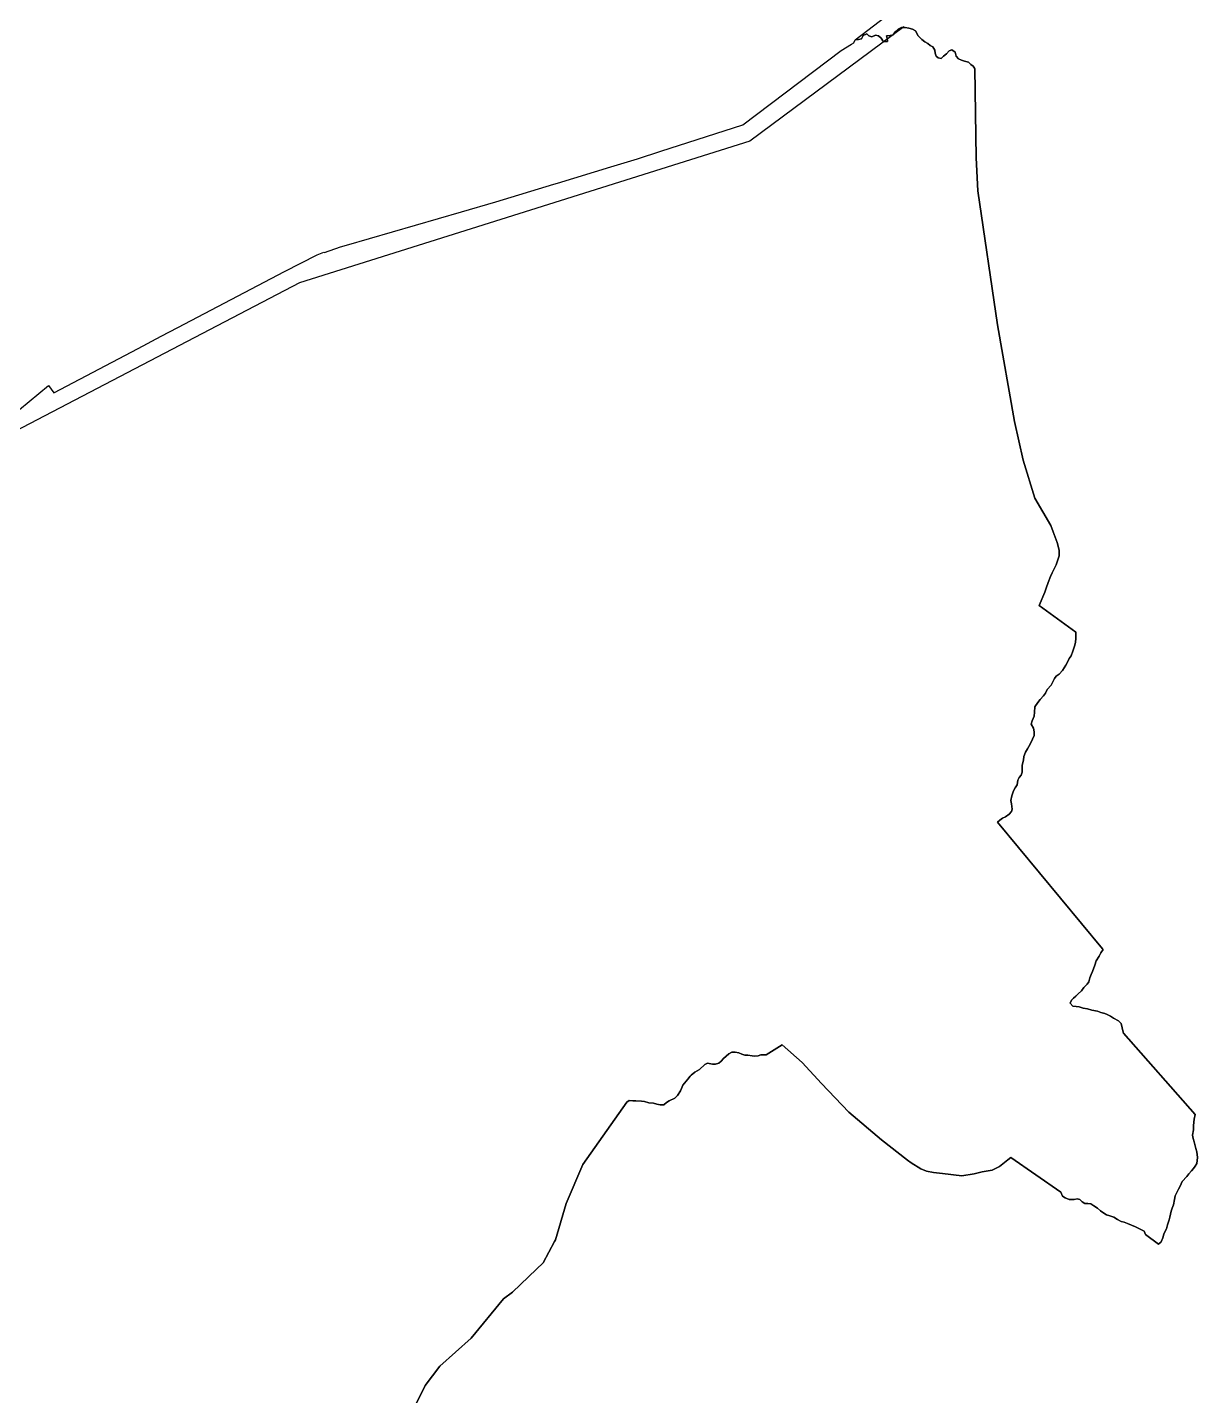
# Model space of a CAD drawing. Header units: inches. Extents: x 33.9 to 41.9, y -4.8 to 5.4.
# Drawn here: x 34.7835 to 34.8906, y -0.6251 to -0.5 of the extents above; entities that cross this region are included whole.
import ezdxf

# ---------------------------------------------------------------- set-up
doc = ezdxf.new("R2010")
doc.units = ezdxf.units.IN
doc.header["$MEASUREMENT"] = 0
doc.layers.add('Counties', color=7, linetype='Continuous')

msp = doc.modelspace()

# ---------------------------------------------------------------- linework, layer by layer
at = {"layer": 'Counties'}
for points in [[(34.81858, -0.62697), (34.81995, -0.6242), (34.82129, -0.62241), (34.82415, -0.61986), (34.82713, -0.61628), (34.82795, -0.61567), (34.83014, -0.61355), (34.83075, -0.61296), (34.83179, -0.61102), (34.83187, -0.61087), (34.83284, -0.60756), (34.83437, -0.60398), (34.8384, -0.59828), (34.8386, -0.59813), (34.83894, -0.59814), (34.83921, -0.59814), (34.83975, -0.59818), (34.84003, -0.59822), (34.84042, -0.59833), (34.84084, -0.59838), (34.84115, -0.59846), (34.84146, -0.59851), (34.8418, -0.59853), (34.84204, -0.59832), (34.84227, -0.59815), (34.8428, -0.59791), (34.84303, -0.59767), (34.8433, -0.59725), (34.84341, -0.59702), (34.84354, -0.59673), (34.84369, -0.59653), (34.84399, -0.59617), (34.8442, -0.59591), (34.8443, -0.5958), (34.84462, -0.59554), (34.84505, -0.5953), (34.84555, -0.59484), (34.84579, -0.59471), (34.84624, -0.5948), (34.84652, -0.5948), (34.84682, -0.59471), (34.84704, -0.59453), (34.84726, -0.59428), (34.84748, -0.59407), (34.84773, -0.59384), (34.84801, -0.5937), (34.84831, -0.5937), (34.84864, -0.59376), (34.84892, -0.59389), (34.8492, -0.59399), (34.84946, -0.59399), (34.84986, -0.59405), (34.85012, -0.59407), (34.85042, -0.59404), (34.85067, -0.59395), (34.85116, -0.59396), (34.85262, -0.59304), (34.85444, -0.59466), (34.85622, -0.59658), (34.85871, -0.5992), (34.86171, -0.60172), (34.86407, -0.60357), (34.86442, -0.60383), (34.86531, -0.60437), (34.86581, -0.60459), (34.86646, -0.60472), (34.86729, -0.60479), (34.86906, -0.605), (34.87017, -0.60484), (34.87092, -0.60465), (34.87182, -0.6045), (34.87249, -0.60417), (34.87326, -0.60356), (34.87355, -0.60334), (34.87812, -0.60652), (34.87827, -0.60687), (34.87852, -0.60703), (34.87889, -0.60718), (34.87932, -0.60717), (34.8796, -0.60713), (34.87986, -0.60718), (34.88008, -0.60739), (34.88032, -0.60755), (34.88058, -0.60755), (34.88086, -0.60759), (34.88112, -0.60777), (34.88147, -0.60798), (34.88175, -0.60821), (34.88196, -0.60836), (34.88228, -0.60857), (34.88259, -0.60867), (34.88296, -0.6088), (34.88331, -0.609), (34.88365, -0.60918), (34.8839, -0.60926), (34.88422, -0.60936), (34.88458, -0.60953), (34.88494, -0.60969), (34.88542, -0.60993), (34.88574, -0.61008), (34.88587, -0.61039), (34.88705, -0.61128), (34.88729, -0.61104), (34.88744, -0.61069), (34.88754, -0.61034), (34.88765, -0.61009), (34.88778, -0.60985), (34.88788, -0.6095), (34.88802, -0.60905), (34.88808, -0.60881), (34.88822, -0.60826), (34.88831, -0.60798), (34.88842, -0.60767), (34.88852, -0.60718), (34.88859, -0.60685), (34.88887, -0.60624), (34.88903, -0.60595), (34.88923, -0.60553), (34.88964, -0.60509), (34.88982, -0.60484), (34.89006, -0.60456), (34.89025, -0.60434), (34.89042, -0.60412), (34.89056, -0.60388), (34.89063, -0.60334), (34.89055, -0.60282), (34.89047, -0.6025), (34.89031, -0.60191), (34.89021, -0.60161), (34.89017, -0.60129), (34.89024, -0.6008), (34.89025, -0.60042), (34.89032, -0.59984), (34.89041, -0.59939), (34.88384, -0.59197), (34.8838, -0.59175), (34.88373, -0.59149), (34.88365, -0.59108), (34.8834, -0.59083), (34.88293, -0.59058), (34.88265, -0.59041), (34.88236, -0.59026), (34.88213, -0.59017), (34.88177, -0.59006), (34.88146, -0.58996), (34.88095, -0.58987), (34.88055, -0.58974), (34.88015, -0.58967), (34.8798, -0.58956), (34.87953, -0.58954), (34.8792, -0.58949), (34.87897, -0.58923), (34.8791, -0.58896), (34.87926, -0.58877), (34.87948, -0.58857), (34.87969, -0.58838), (34.87999, -0.58808), (34.88023, -0.58778), (34.88051, -0.58748), (34.88069, -0.58727), (34.88077, -0.58689), (34.8809, -0.5866), (34.88102, -0.58633), (34.88124, -0.58574), (34.88136, -0.58536), (34.88161, -0.58492), (34.88176, -0.58462), (34.88198, -0.5843), (34.88194, -0.58425), (34.87231, -0.57267), (34.87252, -0.57249), (34.87277, -0.57229), (34.87305, -0.57217), (34.87339, -0.57192), (34.87361, -0.5717), (34.87367, -0.57146), (34.87361, -0.571), (34.87354, -0.57067), (34.87362, -0.57024), (34.87377, -0.56979), (34.87395, -0.56951), (34.87412, -0.56925), (34.87419, -0.56883), (34.87429, -0.56859), (34.87447, -0.56836), (34.87458, -0.5681), (34.87458, -0.56775), (34.87458, -0.56745), (34.8747, -0.56698), (34.87473, -0.56666), (34.87489, -0.56626), (34.87507, -0.56595), (34.8753, -0.56553), (34.87551, -0.56506), (34.87567, -0.56473), (34.87567, -0.56439), (34.87562, -0.56406), (34.8754, -0.56371), (34.8755, -0.56339), (34.87568, -0.56296), (34.8757, -0.5626), (34.87575, -0.5621), (34.876, -0.56172), (34.87623, -0.56145), (34.87653, -0.56111), (34.87671, -0.56086), (34.87687, -0.56052), (34.87724, -0.56013), (34.87753, -0.55951), (34.8777, -0.55932), (34.87795, -0.55911), (34.87826, -0.5588), (34.87856, -0.55831), (34.87873, -0.55802), (34.87889, -0.5577), (34.87905, -0.55745), (34.87922, -0.55702), (34.87937, -0.55656), (34.87946, -0.55622), (34.8795, -0.55583), (34.87948, -0.55555), (34.87948, -0.55527), (34.87883, -0.5548), (34.87613, -0.55285), (34.87666, -0.55162), (34.87678, -0.55127), (34.87697, -0.55074), (34.87717, -0.55018), (34.87733, -0.54985), (34.87768, -0.54912), (34.87796, -0.54831), (34.87797, -0.54777), (34.87777, -0.54709), (34.8774, -0.5461), (34.87719, -0.54554), (34.87575, -0.54303), (34.87467, -0.53956), (34.87388, -0.53602), (34.87232, -0.52718), (34.87053, -0.51491), (34.87036, -0.5119), (34.87024, -0.50373), (34.87021, -0.50369), (34.87008, -0.50352), (34.86989, -0.50335), (34.86967, -0.50315), (34.86931, -0.50304), (34.86901, -0.50297), (34.86874, -0.50285), (34.86855, -0.50258), (34.86845, -0.50223), (34.86815, -0.50201), (34.8679, -0.50211), (34.86764, -0.50237), (34.86739, -0.5026), (34.86716, -0.5028), (34.86688, -0.50275), (34.8667, -0.50258), (34.8666, -0.50232), (34.86658, -0.50203), (34.86639, -0.50173), (34.86617, -0.50161), (34.86593, -0.50144), (34.86568, -0.50129), (34.86538, -0.50108), (34.86507, -0.50074), (34.86481, -0.50027), (34.86455, -0.50011), (34.86422, -0.50003), (34.86386, -0.49996), (34.86353, -0.49998), (34.86324, -0.50012), (34.86294, -0.50036), (34.86276, -0.50064), (34.8625, -0.5007), (34.86216, -0.50074), (34.86222, -0.50099), (34.86225, -0.50126), (34.8619, -0.50128), (34.86167, -0.50094), (34.86142, -0.50073), (34.86116, -0.50068), (34.86083, -0.50084), (34.86055, -0.50072), (34.86036, -0.50056), (34.86004, -0.50071), (34.85987, -0.50102), (34.85959, -0.50107), (34.8593, -0.5011), (34.86214, -0.49895)], [(34.81858, -0.62697), (34.81995, -0.6242), (34.82129, -0.62241), (34.82415, -0.61986), (34.82713, -0.61628), (34.82795, -0.61567), (34.83014, -0.61355), (34.83075, -0.61296), (34.83179, -0.61102), (34.83187, -0.61087), (34.83284, -0.60756), (34.83437, -0.60398), (34.8384, -0.59828), (34.8386, -0.59813), (34.83894, -0.59814), (34.83921, -0.59814), (34.83975, -0.59818), (34.84003, -0.59822), (34.84042, -0.59833), (34.84084, -0.59838), (34.84115, -0.59846), (34.84146, -0.59851), (34.8418, -0.59853), (34.84204, -0.59832), (34.84227, -0.59815), (34.8428, -0.59791), (34.84303, -0.59767), (34.8433, -0.59725), (34.84341, -0.59702), (34.84354, -0.59673), (34.84369, -0.59653), (34.84399, -0.59617), (34.8442, -0.59591), (34.8443, -0.5958), (34.84462, -0.59554), (34.84505, -0.5953), (34.84555, -0.59484), (34.84579, -0.59471), (34.84624, -0.5948), (34.84652, -0.5948), (34.84682, -0.59471), (34.84704, -0.59453), (34.84726, -0.59428), (34.84748, -0.59407), (34.84773, -0.59384), (34.84801, -0.5937), (34.84831, -0.5937), (34.84864, -0.59376), (34.84892, -0.59389), (34.8492, -0.59399), (34.84946, -0.59399), (34.84986, -0.59405), (34.85012, -0.59407), (34.85042, -0.59404), (34.85067, -0.59395), (34.85116, -0.59396), (34.85262, -0.59304), (34.85444, -0.59466), (34.85622, -0.59658), (34.85871, -0.5992), (34.86171, -0.60172), (34.86407, -0.60357), (34.86442, -0.60383), (34.86531, -0.60437), (34.86581, -0.60459), (34.86646, -0.60472), (34.86729, -0.60479), (34.86906, -0.605), (34.87017, -0.60484), (34.87092, -0.60465), (34.87182, -0.6045), (34.87249, -0.60417), (34.87326, -0.60356), (34.87355, -0.60334), (34.87812, -0.60652), (34.87827, -0.60687), (34.87852, -0.60703), (34.87889, -0.60718), (34.87932, -0.60717), (34.8796, -0.60713), (34.87986, -0.60718), (34.88008, -0.60739), (34.88032, -0.60755), (34.88058, -0.60755), (34.88086, -0.60759), (34.88112, -0.60777), (34.88147, -0.60798), (34.88175, -0.60821), (34.88196, -0.60836), (34.88228, -0.60857), (34.88259, -0.60867), (34.88296, -0.6088), (34.88331, -0.609), (34.88365, -0.60918), (34.8839, -0.60926), (34.88422, -0.60936), (34.88458, -0.60953), (34.88494, -0.60969), (34.88542, -0.60993), (34.88574, -0.61008), (34.88587, -0.61039), (34.88705, -0.61128), (34.88729, -0.61104), (34.88744, -0.61069), (34.88754, -0.61034), (34.88765, -0.61009), (34.88778, -0.60985), (34.88788, -0.6095), (34.88802, -0.60905), (34.88808, -0.60881), (34.88822, -0.60826), (34.88831, -0.60798), (34.88842, -0.60767), (34.88852, -0.60718), (34.88859, -0.60685), (34.88887, -0.60624), (34.88903, -0.60595), (34.88923, -0.60553), (34.88964, -0.60509), (34.88982, -0.60484), (34.89006, -0.60456), (34.89025, -0.60434), (34.89042, -0.60412), (34.89056, -0.60388), (34.89063, -0.60334), (34.89055, -0.60282), (34.89047, -0.6025), (34.89031, -0.60191), (34.89021, -0.60161), (34.89017, -0.60129), (34.89024, -0.6008), (34.89025, -0.60042), (34.89032, -0.59984), (34.89041, -0.59939), (34.88384, -0.59197), (34.8838, -0.59175), (34.88373, -0.59149), (34.88365, -0.59108), (34.8834, -0.59083), (34.88293, -0.59058), (34.88265, -0.59041), (34.88236, -0.59026), (34.88213, -0.59017), (34.88177, -0.59006), (34.88146, -0.58996), (34.88095, -0.58987), (34.88055, -0.58974), (34.88015, -0.58967), (34.8798, -0.58956), (34.87953, -0.58954), (34.8792, -0.58949), (34.87897, -0.58923), (34.8791, -0.58896), (34.87926, -0.58877), (34.87948, -0.58857), (34.87969, -0.58838), (34.87999, -0.58808), (34.88023, -0.58778), (34.88051, -0.58748), (34.88069, -0.58727), (34.88077, -0.58689), (34.8809, -0.5866), (34.88102, -0.58633), (34.88124, -0.58574), (34.88136, -0.58536), (34.88161, -0.58492), (34.88176, -0.58462), (34.88198, -0.5843), (34.88194, -0.58425), (34.87231, -0.57267), (34.87252, -0.57249), (34.87277, -0.57229), (34.87305, -0.57217), (34.87339, -0.57192), (34.87361, -0.5717), (34.87367, -0.57146), (34.87361, -0.571), (34.87354, -0.57067), (34.87362, -0.57024), (34.87377, -0.56979), (34.87395, -0.56951), (34.87412, -0.56925), (34.87419, -0.56883), (34.87429, -0.56859), (34.87447, -0.56836), (34.87458, -0.5681), (34.87458, -0.56775), (34.87458, -0.56745), (34.8747, -0.56698), (34.87473, -0.56666), (34.87489, -0.56626), (34.87507, -0.56595), (34.8753, -0.56553), (34.87551, -0.56506), (34.87567, -0.56473), (34.87567, -0.56439), (34.87562, -0.56406), (34.8754, -0.56371), (34.8755, -0.56339), (34.87568, -0.56296), (34.8757, -0.5626), (34.87575, -0.5621), (34.876, -0.56172), (34.87623, -0.56145), (34.87653, -0.56111), (34.87671, -0.56086), (34.87687, -0.56052), (34.87724, -0.56013), (34.87753, -0.55951), (34.8777, -0.55932), (34.87795, -0.55911), (34.87826, -0.5588), (34.87856, -0.55831), (34.87873, -0.55802), (34.87889, -0.5577), (34.87905, -0.55745), (34.87922, -0.55702), (34.87937, -0.55656), (34.87946, -0.55622), (34.8795, -0.55583), (34.87948, -0.55555), (34.87948, -0.55527), (34.87883, -0.5548), (34.87613, -0.55285), (34.87666, -0.55162), (34.87678, -0.55127), (34.87697, -0.55074), (34.87717, -0.55018), (34.87733, -0.54985), (34.87768, -0.54912), (34.87796, -0.54831), (34.87797, -0.54777), (34.87777, -0.54709), (34.8774, -0.5461), (34.87719, -0.54554), (34.87575, -0.54303), (34.87467, -0.53956), (34.87388, -0.53602), (34.87232, -0.52718), (34.87053, -0.51491), (34.87036, -0.5119), (34.87024, -0.50373), (34.87021, -0.50369), (34.87008, -0.50352), (34.86989, -0.50335), (34.86967, -0.50315), (34.86931, -0.50304), (34.86901, -0.50297), (34.86874, -0.50285), (34.86855, -0.50258), (34.86845, -0.50223), (34.86815, -0.50201), (34.8679, -0.50211), (34.86764, -0.50237), (34.86739, -0.5026), (34.86716, -0.5028), (34.86688, -0.50275), (34.8667, -0.50258), (34.8666, -0.50232), (34.86658, -0.50203), (34.86639, -0.50173), (34.86617, -0.50161), (34.86593, -0.50144), (34.86568, -0.50129), (34.86538, -0.50108), (34.86507, -0.50074), (34.86481, -0.50027), (34.86455, -0.50011), (34.86422, -0.50003), (34.86386, -0.49996), (34.86353, -0.49998), (34.86324, -0.50012), (34.86294, -0.50036), (34.86276, -0.50064), (34.8625, -0.5007), (34.86216, -0.50074), (34.86222, -0.50099), (34.86225, -0.50126), (34.8619, -0.50128), (34.86167, -0.50094), (34.86142, -0.50073), (34.86116, -0.50068), (34.86083, -0.50084), (34.86055, -0.50072), (34.86036, -0.50056), (34.86004, -0.50071), (34.85987, -0.50102), (34.85959, -0.50107), (34.8593, -0.5011), (34.86214, -0.49895)], [(34.86375, -0.4999), (34.84966, -0.51037), (34.80846, -0.52332), (34.76316, -0.54695)], [(34.86375, -0.4999), (34.84966, -0.51037), (34.80846, -0.52332), (34.76316, -0.54695)], [(34.78193, -0.53565), (34.78547, -0.53271), (34.78598, -0.53338), (34.79369, -0.52932), (34.7958, -0.52821), (34.79731, -0.52741), (34.80709, -0.5223), (34.81007, -0.52077), (34.81069, -0.52053), (34.81073, -0.52056), (34.8122, -0.52005), (34.81276, -0.51988), (34.82327, -0.51684), (34.82642, -0.51593), (34.83173, -0.51431), (34.83206, -0.51421), (34.83694, -0.51271), (34.83937, -0.51197), (34.84152, -0.51127), (34.84902, -0.50888), (34.85801, -0.50207), (34.85896, -0.50149), (34.85917, -0.50137), (34.8593, -0.5011), (34.85959, -0.50107), (34.85987, -0.50102), (34.86004, -0.50071), (34.86036, -0.50056), (34.86055, -0.50072), (34.86083, -0.50084), (34.86116, -0.50068), (34.86142, -0.50073), (34.86167, -0.50094), (34.8619, -0.50128), (34.86225, -0.50126), (34.86222, -0.50099), (34.86216, -0.50074), (34.8625, -0.5007), (34.86276, -0.50064), (34.86294, -0.50036), (34.86324, -0.50012), (34.86353, -0.49998), (34.86386, -0.49996), (34.86422, -0.50003), (34.86455, -0.50011), (34.86481, -0.50027), (34.86507, -0.50074), (34.86538, -0.50108), (34.86568, -0.50129), (34.86593, -0.50144), (34.86617, -0.50161), (34.86639, -0.50173), (34.86658, -0.50203), (34.8666, -0.50232), (34.8667, -0.50258), (34.86688, -0.50275), (34.86716, -0.5028), (34.86739, -0.5026), (34.86764, -0.50237), (34.8679, -0.50211), (34.86815, -0.50201), (34.86845, -0.50223), (34.86855, -0.50258), (34.86874, -0.50285), (34.86901, -0.50297), (34.86931, -0.50304), (34.86967, -0.50315), (34.86989, -0.50335), (34.87008, -0.50352), (34.87021, -0.50369), (34.87024, -0.50373), (34.87036, -0.5119), (34.87053, -0.51491), (34.87232, -0.52718), (34.87388, -0.53602), (34.87467, -0.53956), (34.87575, -0.54303), (34.87719, -0.54554), (34.8774, -0.5461), (34.87777, -0.54709), (34.87797, -0.54777), (34.87796, -0.54831), (34.87768, -0.54912), (34.87733, -0.54985), (34.87717, -0.55018), (34.87697, -0.55074), (34.87678, -0.55127), (34.87666, -0.55162), (34.87613, -0.55285), (34.87883, -0.5548), (34.87948, -0.55527), (34.87948, -0.55555), (34.8795, -0.55583), (34.87946, -0.55622), (34.87937, -0.55656), (34.87922, -0.55702), (34.87905, -0.55745), (34.87889, -0.5577), (34.87873, -0.55802), (34.87856, -0.55831), (34.87826, -0.5588), (34.87795, -0.55911), (34.8777, -0.55932), (34.87753, -0.55951), (34.87724, -0.56013), (34.87687, -0.56052), (34.87671, -0.56086), (34.87653, -0.56111), (34.87623, -0.56145), (34.876, -0.56172), (34.87575, -0.5621), (34.8757, -0.5626), (34.87568, -0.56296), (34.8755, -0.56339), (34.8754, -0.56371), (34.87562, -0.56406), (34.87567, -0.56439), (34.87567, -0.56473), (34.87551, -0.56506), (34.8753, -0.56553), (34.87507, -0.56595), (34.87489, -0.56626), (34.87473, -0.56666), (34.8747, -0.56698), (34.87458, -0.56745), (34.87458, -0.56775), (34.87458, -0.5681), (34.87447, -0.56836), (34.87429, -0.56859), (34.87419, -0.56883), (34.87412, -0.56925), (34.87395, -0.56951), (34.87377, -0.56979), (34.87362, -0.57024), (34.87354, -0.57067), (34.87361, -0.571), (34.87367, -0.57146), (34.87361, -0.5717), (34.87339, -0.57192), (34.87305, -0.57217), (34.87277, -0.57229), (34.87252, -0.57249), (34.87231, -0.57267), (34.88194, -0.58425), (34.88198, -0.5843), (34.88176, -0.58462), (34.88161, -0.58492), (34.88136, -0.58536), (34.88124, -0.58574), (34.88102, -0.58633), (34.8809, -0.5866), (34.88077, -0.58689), (34.88069, -0.58727), (34.88051, -0.58748), (34.88023, -0.58778), (34.87999, -0.58808), (34.87969, -0.58838), (34.87948, -0.58857), (34.87926, -0.58877), (34.8791, -0.58896), (34.87897, -0.58923), (34.8792, -0.58949), (34.87953, -0.58954), (34.8798, -0.58956), (34.88015, -0.58967), (34.88055, -0.58974), (34.88095, -0.58987), (34.88146, -0.58996), (34.88177, -0.59006), (34.88213, -0.59017), (34.88236, -0.59026), (34.88265, -0.59041), (34.88293, -0.59058), (34.8834, -0.59083), (34.88365, -0.59108), (34.88373, -0.59149), (34.8838, -0.59175), (34.88384, -0.59197), (34.89041, -0.59939), (34.89032, -0.59984), (34.89025, -0.60042), (34.89024, -0.6008), (34.89017, -0.60129), (34.89021, -0.60161), (34.89031, -0.60191), (34.89047, -0.6025), (34.89055, -0.60282), (34.89063, -0.60334), (34.89056, -0.60388), (34.89042, -0.60412), (34.89025, -0.60434), (34.89006, -0.60456), (34.88982, -0.60484), (34.88964, -0.60509), (34.88923, -0.60553), (34.88903, -0.60595), (34.88887, -0.60624), (34.88859, -0.60685), (34.88852, -0.60718), (34.88842, -0.60767), (34.88831, -0.60798), (34.88822, -0.60826), (34.88808, -0.60881), (34.88802, -0.60905), (34.88788, -0.6095), (34.88778, -0.60985), (34.88765, -0.61009), (34.88754, -0.61034), (34.88744, -0.61069), (34.88729, -0.61104), (34.88705, -0.61128), (34.88587, -0.61039), (34.88574, -0.61008), (34.88542, -0.60993), (34.88494, -0.60969), (34.88458, -0.60953), (34.88422, -0.60936), (34.8839, -0.60926), (34.88365, -0.60918), (34.88331, -0.609), (34.88296, -0.6088), (34.88259, -0.60867), (34.88228, -0.60857), (34.88196, -0.60836), (34.88175, -0.60821), (34.88147, -0.60798), (34.88112, -0.60777), (34.88086, -0.60759), (34.88058, -0.60755), (34.88032, -0.60755), (34.88008, -0.60739), (34.87986, -0.60718), (34.8796, -0.60713), (34.87932, -0.60717), (34.87889, -0.60718), (34.87852, -0.60703), (34.87827, -0.60687), (34.87812, -0.60652), (34.87355, -0.60334), (34.87326, -0.60356), (34.87249, -0.60417), (34.87182, -0.6045), (34.87092, -0.60465), (34.87017, -0.60484), (34.86906, -0.605), (34.86729, -0.60479), (34.86646, -0.60472), (34.86581, -0.60459), (34.86531, -0.60437), (34.86442, -0.60383), (34.86407, -0.60357), (34.86171, -0.60172), (34.85871, -0.5992), (34.85622, -0.59658), (34.85444, -0.59466), (34.85262, -0.59304), (34.85116, -0.59396), (34.85067, -0.59395), (34.85042, -0.59404), (34.85012, -0.59407), (34.84986, -0.59405), (34.84946, -0.59399), (34.8492, -0.59399), (34.84892, -0.59389), (34.84864, -0.59376), (34.84831, -0.5937), (34.84801, -0.5937), (34.84773, -0.59384), (34.84748, -0.59407), (34.84726, -0.59428), (34.84704, -0.59453), (34.84682, -0.59471), (34.84652, -0.5948), (34.84624, -0.5948), (34.84579, -0.59471), (34.84555, -0.59484), (34.84505, -0.5953), (34.84462, -0.59554), (34.8443, -0.5958), (34.8442, -0.59591), (34.84399, -0.59617), (34.84369, -0.59653), (34.84354, -0.59673), (34.84341, -0.59702), (34.8433, -0.59725), (34.84303, -0.59767), (34.8428, -0.59791), (34.84227, -0.59815), (34.84204, -0.59832), (34.8418, -0.59853), (34.84146, -0.59851), (34.84115, -0.59846), (34.84084, -0.59838), (34.84042, -0.59833), (34.84003, -0.59822), (34.83975, -0.59818), (34.83921, -0.59814), (34.83894, -0.59814), (34.8386, -0.59813), (34.8384, -0.59828), (34.83437, -0.60398), (34.83284, -0.60756), (34.83187, -0.61087), (34.83179, -0.61102), (34.83075, -0.61296), (34.83014, -0.61355), (34.82795, -0.61567), (34.82713, -0.61628), (34.82415, -0.61986), (34.82129, -0.62241), (34.81995, -0.6242), (34.81858, -0.62697)], [(34.78193, -0.53565), (34.78547, -0.53271), (34.78598, -0.53338), (34.79369, -0.52932), (34.7958, -0.52821), (34.79731, -0.52741), (34.80709, -0.5223), (34.81007, -0.52077), (34.81069, -0.52053), (34.81073, -0.52056), (34.8122, -0.52005), (34.81276, -0.51988), (34.82327, -0.51684), (34.82642, -0.51593), (34.83173, -0.51431), (34.83206, -0.51421), (34.83694, -0.51271), (34.83937, -0.51197), (34.84152, -0.51127), (34.84902, -0.50888), (34.85801, -0.50207), (34.85896, -0.50149), (34.85917, -0.50137), (34.8593, -0.5011), (34.85959, -0.50107), (34.85987, -0.50102), (34.86004, -0.50071), (34.86036, -0.50056), (34.86055, -0.50072), (34.86083, -0.50084), (34.86116, -0.50068), (34.86142, -0.50073), (34.86167, -0.50094), (34.8619, -0.50128), (34.86225, -0.50126), (34.86222, -0.50099), (34.86216, -0.50074), (34.8625, -0.5007), (34.86276, -0.50064), (34.86294, -0.50036), (34.86324, -0.50012), (34.86353, -0.49998), (34.86386, -0.49996), (34.86422, -0.50003), (34.86455, -0.50011), (34.86481, -0.50027), (34.86507, -0.50074), (34.86538, -0.50108), (34.86568, -0.50129), (34.86593, -0.50144), (34.86617, -0.50161), (34.86639, -0.50173), (34.86658, -0.50203), (34.8666, -0.50232), (34.8667, -0.50258), (34.86688, -0.50275), (34.86716, -0.5028), (34.86739, -0.5026), (34.86764, -0.50237), (34.8679, -0.50211), (34.86815, -0.50201), (34.86845, -0.50223), (34.86855, -0.50258), (34.86874, -0.50285), (34.86901, -0.50297), (34.86931, -0.50304), (34.86967, -0.50315), (34.86989, -0.50335), (34.87008, -0.50352), (34.87021, -0.50369), (34.87024, -0.50373), (34.87036, -0.5119), (34.87053, -0.51491), (34.87232, -0.52718), (34.87388, -0.53602), (34.87467, -0.53956), (34.87575, -0.54303), (34.87719, -0.54554), (34.8774, -0.5461), (34.87777, -0.54709), (34.87797, -0.54777), (34.87796, -0.54831), (34.87768, -0.54912), (34.87733, -0.54985), (34.87717, -0.55018), (34.87697, -0.55074), (34.87678, -0.55127), (34.87666, -0.55162), (34.87613, -0.55285), (34.87883, -0.5548), (34.87948, -0.55527), (34.87948, -0.55555), (34.8795, -0.55583), (34.87946, -0.55622), (34.87937, -0.55656), (34.87922, -0.55702), (34.87905, -0.55745), (34.87889, -0.5577), (34.87873, -0.55802), (34.87856, -0.55831), (34.87826, -0.5588), (34.87795, -0.55911), (34.8777, -0.55932), (34.87753, -0.55951), (34.87724, -0.56013), (34.87687, -0.56052), (34.87671, -0.56086), (34.87653, -0.56111), (34.87623, -0.56145), (34.876, -0.56172), (34.87575, -0.5621), (34.8757, -0.5626), (34.87568, -0.56296), (34.8755, -0.56339), (34.8754, -0.56371), (34.87562, -0.56406), (34.87567, -0.56439), (34.87567, -0.56473), (34.87551, -0.56506), (34.8753, -0.56553), (34.87507, -0.56595), (34.87489, -0.56626), (34.87473, -0.56666), (34.8747, -0.56698), (34.87458, -0.56745), (34.87458, -0.56775), (34.87458, -0.5681), (34.87447, -0.56836), (34.87429, -0.56859), (34.87419, -0.56883), (34.87412, -0.56925), (34.87395, -0.56951), (34.87377, -0.56979), (34.87362, -0.57024), (34.87354, -0.57067), (34.87361, -0.571), (34.87367, -0.57146), (34.87361, -0.5717), (34.87339, -0.57192), (34.87305, -0.57217), (34.87277, -0.57229), (34.87252, -0.57249), (34.87231, -0.57267), (34.88194, -0.58425), (34.88198, -0.5843), (34.88176, -0.58462), (34.88161, -0.58492), (34.88136, -0.58536), (34.88124, -0.58574), (34.88102, -0.58633), (34.8809, -0.5866), (34.88077, -0.58689), (34.88069, -0.58727), (34.88051, -0.58748), (34.88023, -0.58778), (34.87999, -0.58808), (34.87969, -0.58838), (34.87948, -0.58857), (34.87926, -0.58877), (34.8791, -0.58896), (34.87897, -0.58923), (34.8792, -0.58949), (34.87953, -0.58954), (34.8798, -0.58956), (34.88015, -0.58967), (34.88055, -0.58974), (34.88095, -0.58987), (34.88146, -0.58996), (34.88177, -0.59006), (34.88213, -0.59017), (34.88236, -0.59026), (34.88265, -0.59041), (34.88293, -0.59058), (34.8834, -0.59083), (34.88365, -0.59108), (34.88373, -0.59149), (34.8838, -0.59175), (34.88384, -0.59197), (34.89041, -0.59939), (34.89032, -0.59984), (34.89025, -0.60042), (34.89024, -0.6008), (34.89017, -0.60129), (34.89021, -0.60161), (34.89031, -0.60191), (34.89047, -0.6025), (34.89055, -0.60282), (34.89063, -0.60334), (34.89056, -0.60388), (34.89042, -0.60412), (34.89025, -0.60434), (34.89006, -0.60456), (34.88982, -0.60484), (34.88964, -0.60509), (34.88923, -0.60553), (34.88903, -0.60595), (34.88887, -0.60624), (34.88859, -0.60685), (34.88852, -0.60718), (34.88842, -0.60767), (34.88831, -0.60798), (34.88822, -0.60826), (34.88808, -0.60881), (34.88802, -0.60905), (34.88788, -0.6095), (34.88778, -0.60985), (34.88765, -0.61009), (34.88754, -0.61034), (34.88744, -0.61069), (34.88729, -0.61104), (34.88705, -0.61128), (34.88587, -0.61039), (34.88574, -0.61008), (34.88542, -0.60993), (34.88494, -0.60969), (34.88458, -0.60953), (34.88422, -0.60936), (34.8839, -0.60926), (34.88365, -0.60918), (34.88331, -0.609), (34.88296, -0.6088), (34.88259, -0.60867), (34.88228, -0.60857), (34.88196, -0.60836), (34.88175, -0.60821), (34.88147, -0.60798), (34.88112, -0.60777), (34.88086, -0.60759), (34.88058, -0.60755), (34.88032, -0.60755), (34.88008, -0.60739), (34.87986, -0.60718), (34.8796, -0.60713), (34.87932, -0.60717), (34.87889, -0.60718), (34.87852, -0.60703), (34.87827, -0.60687), (34.87812, -0.60652), (34.87355, -0.60334), (34.87326, -0.60356), (34.87249, -0.60417), (34.87182, -0.6045), (34.87092, -0.60465), (34.87017, -0.60484), (34.86906, -0.605), (34.86729, -0.60479), (34.86646, -0.60472), (34.86581, -0.60459), (34.86531, -0.60437), (34.86442, -0.60383), (34.86407, -0.60357), (34.86171, -0.60172), (34.85871, -0.5992), (34.85622, -0.59658), (34.85444, -0.59466), (34.85262, -0.59304), (34.85116, -0.59396), (34.85067, -0.59395), (34.85042, -0.59404), (34.85012, -0.59407), (34.84986, -0.59405), (34.84946, -0.59399), (34.8492, -0.59399), (34.84892, -0.59389), (34.84864, -0.59376), (34.84831, -0.5937), (34.84801, -0.5937), (34.84773, -0.59384), (34.84748, -0.59407), (34.84726, -0.59428), (34.84704, -0.59453), (34.84682, -0.59471), (34.84652, -0.5948), (34.84624, -0.5948), (34.84579, -0.59471), (34.84555, -0.59484), (34.84505, -0.5953), (34.84462, -0.59554), (34.8443, -0.5958), (34.8442, -0.59591), (34.84399, -0.59617), (34.84369, -0.59653), (34.84354, -0.59673), (34.84341, -0.59702), (34.8433, -0.59725), (34.84303, -0.59767), (34.8428, -0.59791), (34.84227, -0.59815), (34.84204, -0.59832), (34.8418, -0.59853), (34.84146, -0.59851), (34.84115, -0.59846), (34.84084, -0.59838), (34.84042, -0.59833), (34.84003, -0.59822), (34.83975, -0.59818), (34.83921, -0.59814), (34.83894, -0.59814), (34.8386, -0.59813), (34.8384, -0.59828), (34.83437, -0.60398), (34.83284, -0.60756), (34.83187, -0.61087), (34.83179, -0.61102), (34.83075, -0.61296), (34.83014, -0.61355), (34.82795, -0.61567), (34.82713, -0.61628), (34.82415, -0.61986), (34.82129, -0.62241), (34.81995, -0.6242), (34.81858, -0.62697)]]:
    msp.add_lwpolyline(points, dxfattribs=at)

doc.saveas('drawing.dxf')
